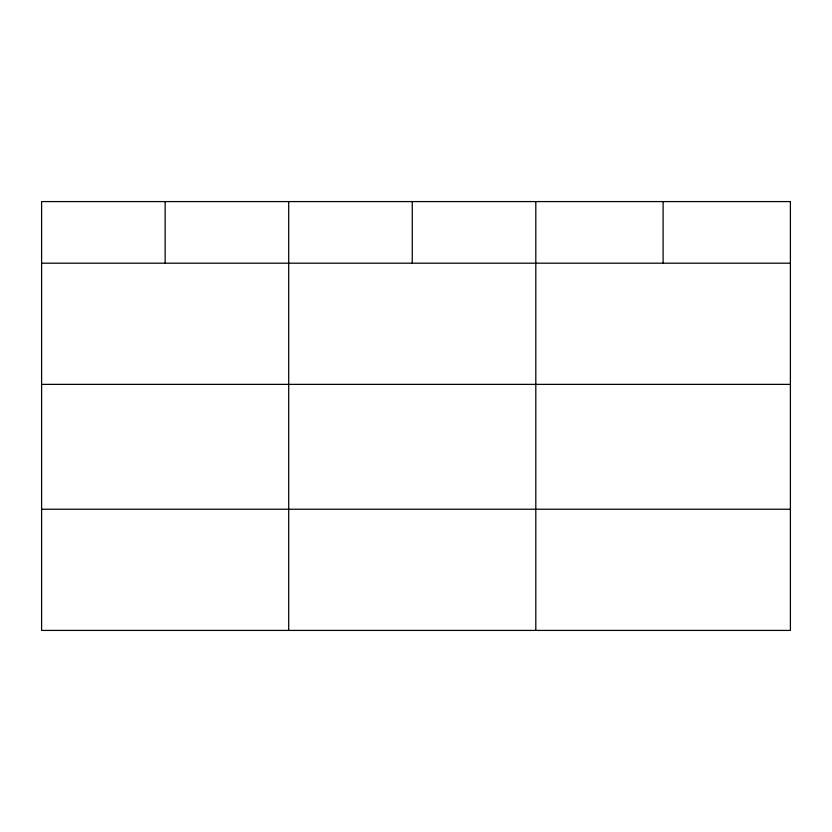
<?xml version="1.0" encoding="UTF-8"?>
<svg xmlns="http://www.w3.org/2000/svg" width="832" height="832" viewBox="0 0 832 832"><rect width="100%" height="100%" fill="white"/><g stroke="black" fill="none" stroke-linecap="round" stroke-linejoin="round"><path stroke-width="1.25" d="M41.6 263.193L790.4 263.193M41.6 384.374L790.4 384.374M41.6 509.236L790.4 509.236M663.104 201.583L663.104 263.193M535.808 201.583L535.808 630.417M412.256 201.583L412.256 263.193M288.704 201.583L288.704 630.417M165.152 201.583L165.152 263.193M790.4 201.583L41.6 201.583L41.6 630.417L790.4 630.417L790.4 201.583"/></g></svg>
